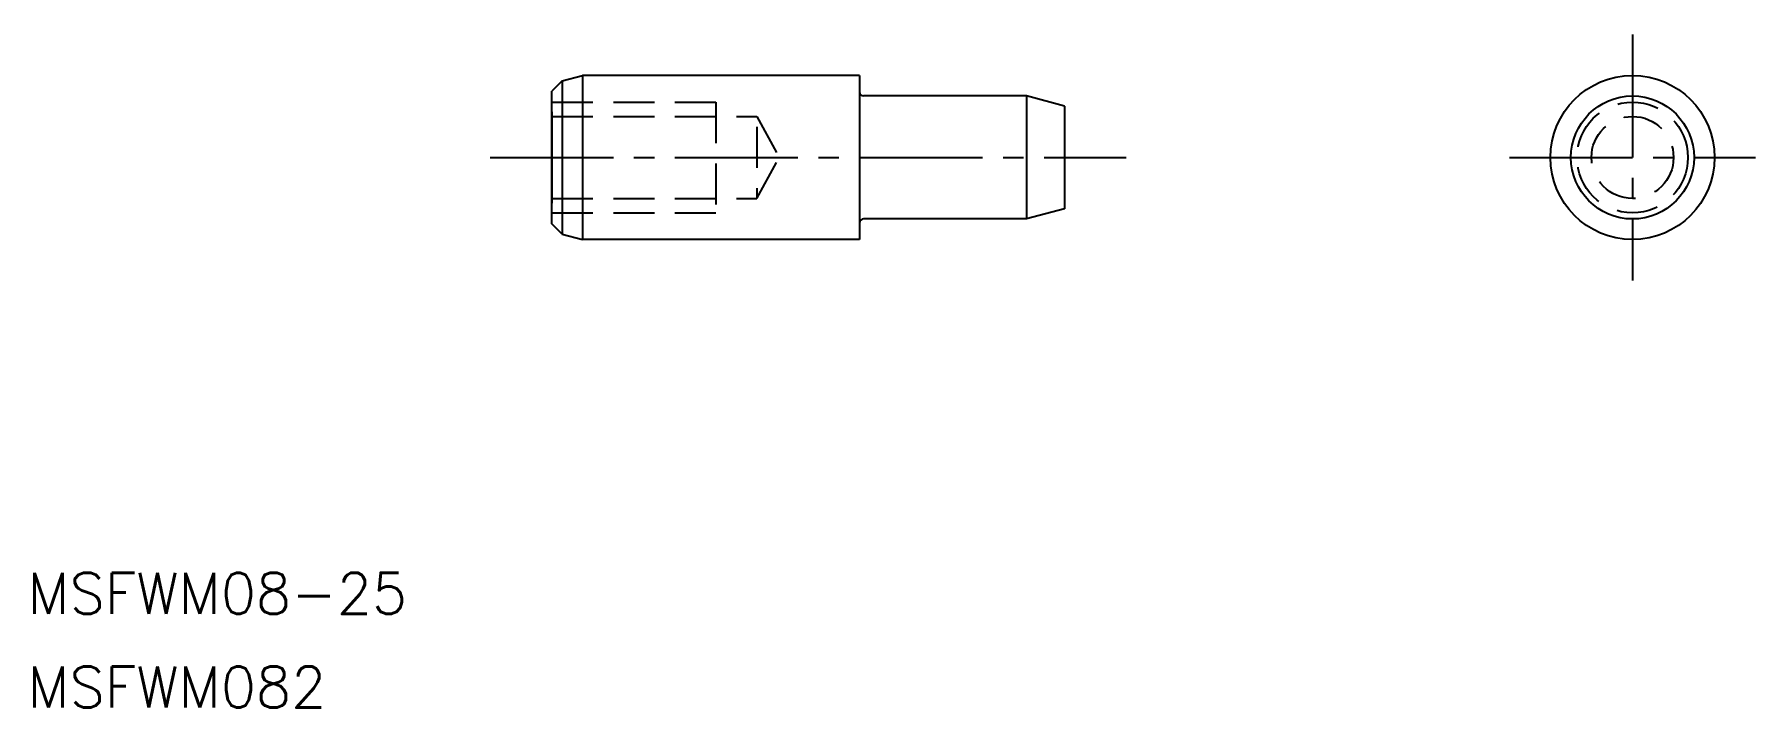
# Model space of a CAD drawing. Extents: x 267.2 to 351.1, y 139.6 to 172.4.
import ezdxf

# ---------------------------------------------------------------- set-up
doc = ezdxf.new("R2010")
doc.units = 0
doc.header["$LTSCALE"] = 8
doc.linetypes.add('CENTER2', pattern=[1.125, 0.75, -0.125, 0.125, -0.125])
doc.linetypes.add('HIDDEN', pattern=[0.375, 0.25, -0.125])
doc.layers.get('0').update_dxf_attribs({"linetype": 'CONTINUOUS'})
doc.layers.add('CENTER', color=1, linetype='CENTER2')
doc.styles.get("Standard").update_dxf_attribs({"font": 'TXT', "bigfont": 'BIGFONT'})

msp = doc.modelspace()

# ---------------------------------------------------------------- linework, layer by layer
at = {"color": 7, "linetype": 'CONTINUOUS'}
for p, q in [((292.911, 170.125), (293.911, 170.393)), ((307.411, 170.393), (293.911, 170.393)), ((293.911, 170.393), (293.911, 162.393)), ((307.411, 170.393), (307.411, 162.393)), ((292.911, 170.125), (292.411, 169.625)), ((292.411, 163.161), (292.411, 169.625)), ((292.911, 170.125), (292.911, 162.661)), ((315.544, 169.393), (307.611, 169.393)), ((315.544, 169.393), (315.544, 163.393)), ((317.411, 168.893), (315.544, 169.393)), ((317.411, 168.893), (317.411, 163.893)), ((292.411, 168.625), (292.411, 164.161)), ((317.411, 163.893), (315.544, 163.393)), ((292.911, 162.661), (292.411, 163.161)), ((315.544, 163.393), (307.611, 163.393)), ((292.911, 162.661), (293.911, 162.393)), ((307.411, 162.393), (293.911, 162.393))]:
    msp.add_line(p, q, dxfattribs=at)
at = {"color": 3, "linetype": 'HIDDEN'}
for p, q in [((292.411, 169.093), (300.411, 169.093)), ((300.411, 169.093), (300.411, 163.693)), ((292.411, 168.393), (302.411, 168.393)), ((302.411, 168.393), (303.502, 166.393)), ((302.411, 167.893), (302.411, 164.393)), ((302.411, 164.393), (303.502, 166.393)), ((292.411, 164.393), (302.411, 164.393)), ((292.411, 163.693), (300.411, 163.693))]:
    msp.add_line(p, q, dxfattribs=at)
at = {"color": 7, "linetype": 'CONTINUOUS'}
for radius in [4, 3]:
    msp.add_circle((345.095, 166.393), radius, dxfattribs=at)
at = {"color": 3, "linetype": 'HIDDEN'}
for radius in [2.7, 2]:
    msp.add_circle((345.095, 166.393), radius, dxfattribs=at)
at = {"color": 7, "linetype": 'CONTINUOUS'}
for centre, start, end in [((307.611, 169.593), 180, 270), ((307.611, 163.193), 90, 180)]:
    msp.add_arc(centre, 0.2, start, end, dxfattribs=at)
at = {"layer": 'CENTER', "color": 1, "linetype": 'CENTER2'}
for p, q in [((345.095, 172.393), (345.095, 160.393)), ((289.411, 166.393), (320.411, 166.393)), ((339.095, 166.393), (351.095, 166.393))]:
    msp.add_line(p, q, dxfattribs=at)

# ---------------------------------------------------------------- texts
at = {"color": 7, "linetype": 'CONTINUOUS'}
for s, p in [('MSFWM08-25', (266.844, 144.14)), ('MSFWM082', (266.844, 139.569))]:
    msp.add_text(s, height=2, dxfattribs=at).set_placement(p)

doc.saveas('drawing.dxf')
